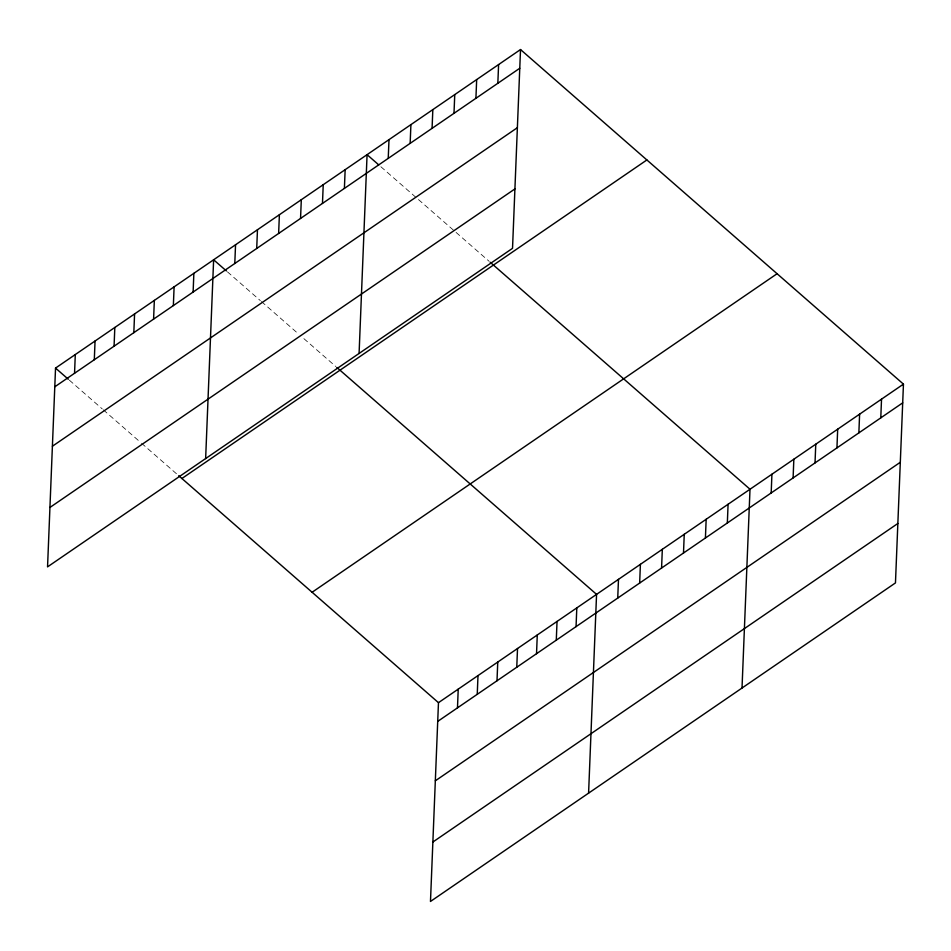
<?xml version="1.0" encoding="UTF-8"?>
<svg xmlns="http://www.w3.org/2000/svg" width="951" height="951" viewBox="0 0 951 951"><rect width="100%" height="100%" fill="white"/><g stroke="black" fill="none" stroke-linecap="round" stroke-linejoin="round"><path stroke-width="0.71" stroke-dasharray="4.75 3.57" d="M380.875 166.734L489.194 261.37M227.432 271.843L260.348 300.611M261.418 301.538L298.578 334.015M303.892 338.651L335.751 366.48M69.34 380.15L102.256 408.918M103.326 409.845L140.486 442.31M141.544 443.237L176.589 473.86"/><path stroke-width="1.43" d="M55.538 368.085L47.55 566.867L512.53 248.33L520.518 49.547L55.538 368.085L68.282 379.223M74.547 373.279L75.295 354.557M94.304 359.74L95.052 341.017M114.072 346.2L114.821 327.477M133.829 332.66L134.578 313.937M153.586 319.12L154.347 300.397M173.355 305.592L174.104 286.857M193.112 292.052L193.861 273.329M205.642 458.572L213.63 259.789L226.374 270.916M234.79 263.498L235.551 244.764M256.711 248.473L257.471 229.75M278.631 233.459L279.392 214.736M300.552 218.445L301.312 199.722M322.472 203.431L323.233 184.708M344.393 188.405L345.154 169.682M359.086 353.451L367.074 154.668L378.748 164.88M388.234 158.377L388.995 139.654M410.154 143.363L410.915 124.64M432.075 128.337L432.836 109.615M453.996 113.324L454.756 94.601M178.717 475.714L438.47 702.67L430.482 901.453L895.462 582.915L903.45 384.133L520.518 49.547M475.916 98.31L476.677 79.587M457.479 707.853L458.227 689.13M497.837 83.296L498.597 64.573M477.247 694.313L477.996 675.59M497.004 680.773L497.753 662.051M516.762 667.233L517.522 648.511M536.53 653.706L537.279 634.971M556.287 640.166L557.036 621.443M576.056 626.626L576.805 607.903M588.586 793.146L596.562 594.363L336.809 367.419M617.734 598.072L618.483 579.349M639.654 583.058L640.403 564.323M661.575 568.032L662.324 549.309M683.496 553.018L684.245 534.296M705.416 538.004L706.165 519.282M727.337 522.991L728.086 504.256M742.018 688.025L750.006 489.242L490.252 262.298M771.178 492.951L771.927 474.228M793.098 477.937L793.847 459.214M815.019 462.923L815.768 444.188M836.939 447.897L837.688 429.174M858.86 432.883L859.609 414.16M880.781 417.869L881.529 399.147M54.778 386.819L519.757 68.27M52.4 446.233L517.368 127.696M49.939 507.454L514.919 188.916M181.903 478.496L646.882 159.958M312.106 592.259L777.086 273.722M438.47 702.67L903.45 384.133M437.722 721.393L902.701 402.855M435.332 780.807L900.312 462.269M432.871 842.027L897.851 523.49"/></g></svg>
